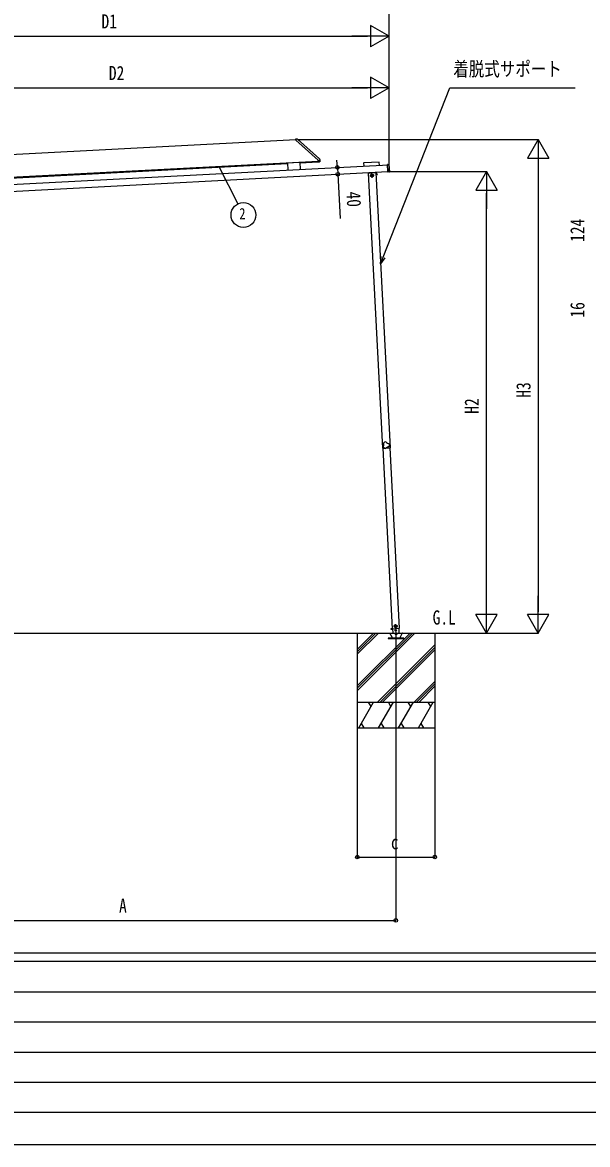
# Model space of a CAD drawing. Units: millimetres, scale not verified. Extents: x -10512 to 10512, y -7425 to 7425.
# Drawn here: x -7119 to -3839, y -7425 to -908 of the extents above; entities that cross this region are included whole.
import ezdxf
from ezdxf.enums import TextEntityAlignment as Align

# ---------------------------------------------------------------- set-up
doc = ezdxf.new("R2010")
doc.units = ezdxf.units.MM
doc.header["$LTSCALE"] = 30
for name, color, linetype in [('0-2_USER1', 3, 'Continuous'), ('0-4_YKK_12', 2, 'Continuous'), ('0-5_YKK_A1', 4, 'Continuous'), ('0-6_YKK_D', 6, 'Continuous'), ('0-7_YKK_ZWAK', 7, 'Continuous')]:
    doc.layers.add(name, color=color, linetype=linetype)
doc.styles.add('ＭＳ ゴシック', font='')
doc.styles.get('ＭＳ ゴシック').set_extended_font_data('MS Gothic')

msp = doc.modelspace()

# ---------------------------------------------------------------- linework, layer by layer
at = {"layer": '0-4_YKK_12'}
msp.add_line((-4950.68, -5041.72), (-4950.68, -4445.53), dxfattribs=at)
at = {"layer": '0-5_YKK_A1'}
for p, q in [((-8100.02, -1722.46), (-5532.24, -1587.89)), ((-5532.43, -1584.4), (-5524.83, -1584.46)), ((-5532.4, -1584.86), (-5532.43, -1584.4)), ((-5532.4, -1584.86), (-5532.11, -1590.49)), ((-5531.94, -1590.83), (-5402.46, -1707.42)), ((-5522.18, -1585.49), (-5394.33, -1700.62)), ((-8105.64, -1896.99), (-4993.36, -1733.88)), ((-8103.3, -1854.81), (-5402, -1713.24)), ((-7529.56, -1829.75), (-5580, -1727.58)), ((-5509.23, -1721.36), (-5580.13, -1725.08)), ((-5580.13, -1725.08), (-5578.06, -1764.53)), ((-5509.23, -1721.36), (-5507.16, -1760.81)), ((-5509.09, -1723.86), (-5401.74, -1718.23)), ((-5402.29, -1707.77), (-5402.21, -1709.38)), ((-5402.16, -1710.31), (-5402.21, -1709.38)), ((-5402.16, -1710.31), (-5394.52, -1710.38)), ((-5402.13, -1710.81), (-5402.16, -1710.31)), ((-5402.13, -1710.81), (-5401.74, -1718.23)), ((-5401.74, -1718.23), (-5394.13, -1717.84)), ((-5394.52, -1710.38), (-5393.11, -1710.39)), ((-5393.01, -1703.38), (-5392.69, -1709.46)), ((-5392.69, -1709.46), (-5392.62, -1710.87)), ((-5139.53, -1725.02), (-5138.66, -1741.5)), ((-5049.7, -1719.31), (-5138.58, -1723.97)), ((-5047.79, -1736.74), (-5048.65, -1720.26)), ((-5005.21, -1734.5), (-5000.05, -1734.23)), ((-4998.92, -1732.8), (-5000.12, -1732.86)), ((-5000.1, -1733.21), (-5000.12, -1732.86)), ((-5000.12, -1732.86), (-5000.12, -1732.86)), ((-5000.08, -1733.71), (-5000.1, -1733.21)), ((-4997.93, -1774.73), (-5000.08, -1733.71)), ((-4998.92, -1732.8), (-4998.92, -1732.8)), ((-4998.33, -1732.65), (-4992.44, -1732.35)), ((-4991.91, -1732.82), (-4989.71, -1774.76)), ((-8103.55, -1936.94), (-4997.96, -1774.18)), ((-5113, -1782.21), (-5029.26, -3380.02)), ((-5111.5, -1782.13), (-5111.61, -1780.14)), ((-5077.7, -1796.38), (-5102.68, -1797.69)), ((-5089.54, -1809.53), (-5090.85, -1784.55)), ((-5070.56, -1779.99), (-5070.66, -1777.99)), ((-5070.58, -1779.49), (-5067.91, -1779.35)), ((-5057.87, -1792.28), (-5065.23, -1778.44)), ((-5062.42, -1789.04), (-5060.22, -1787.87)), ((-4997.9, -1775.23), (-4997.93, -1774.73)), ((-4997.9, -1775.23), (-4997.88, -1775.58)), ((-4997.88, -1775.58), (-4996.68, -1775.52)), ((-4997.88, -1775.58), (-4997.88, -1775.58)), ((-4996.68, -1775.52), (-4996.68, -1775.52)), ((-4990.19, -1775.29), (-4996.08, -1775.6)), ((-5029.26, -3380.02), (-5018.42, -3379.45)), ((-5007.33, -3378.87), (-4985.32, -3377.72)), ((-4986.82, -3377.79), (-4931.86, -4426.55)), ((-4971.39, -4428.92), (-4981.27, -4429.44)), ((-4971.4, -4428.62), (-4970.07, -4454)), ((-4960.6, -4415.04), (-4945.42, -4414.25)), ((-4952.35, -4427.13), (-4953.66, -4402.16)), ((-4931.82, -4454), (-4933.25, -4426.62)), ((-9581.69, -4455), (-4531.48, -4455)), ((-5175.68, -4455), (-5175.68, -5005)), ((-5175.68, -4760.96), (-4869.71, -4455)), ((-5175.68, -4775.1), (-4855.57, -4455)), ((-5175.68, -4789.24), (-4841.43, -4455)), ((-5175.68, -4577.11), (-5053.56, -4455)), ((-5175.68, -4562.97), (-5067.7, -4455)), ((-5175.68, -4548.83), (-5081.85, -4455)), ((-4990.67, -4454), (-4910.68, -4454)), ((-4990.67, -4455), (-4990.67, -4454)), ((-4990.67, -4455), (-4910.68, -4455)), ((-4971.98, -4481), (-4986.7, -4455.5)), ((-4957.26, -4438.5), (-4947.08, -4437.96)), ((-4956.67, -4460), (-4944.67, -4460)), ((-4951.9, -4443.32), (-4952.44, -4433.14)), ((-4950.67, -4489), (-4950.67, -4451)), ((-4914.64, -4455.5), (-4929.36, -4481)), ((-4910.68, -4454), (-4910.68, -4455)), ((-4725.68, -4455), (-4725.68, -5005)), ((-5057.59, -4855), (-4725.68, -4523.09)), ((-5043.44, -4855), (-4725.68, -4537.24)), ((-5029.3, -4855), (-4725.68, -4551.38)), ((-4845.45, -4855), (-4725.68, -4735.22)), ((-4831.31, -4855), (-4725.68, -4749.37)), ((-4817.17, -4855), (-4725.68, -4763.51)), ((-5175.68, -4855), (-4725.68, -4855)), ((-5167.43, -5005), (-5080.83, -4855)), ((-5095.83, -4880.98), (-5110.83, -4855)), ((-5051.96, -5005), (-4965.36, -4855)), ((-4980.36, -4880.98), (-4995.36, -4855)), ((-4936.49, -5005), (-4849.89, -4855)), ((-4864.89, -4880.98), (-4879.89, -4855)), ((-4821.02, -5005), (-4734.42, -4855)), ((-4749.42, -4880.98), (-4764.42, -4855)), ((-5175.68, -5005), (-4725.68, -5005)), ((-5152.43, -4979.02), (-5137.43, -5005)), ((-5036.96, -4979.02), (-5021.96, -5005)), ((-4921.49, -4979.02), (-4906.49, -5005)), ((-4806.02, -4979.02), (-4791.02, -5005))]:
    msp.add_line(p, q, dxfattribs=at)
for points in [[(-5392.62, -1710.87), (-5392.26, -1717.74), (-5394.13, -1717.84)], [(-5113, -1782.21), (-5069.06, -1779.91), (-4985.32, -3377.72)], [(-5057.87, -1792.28), (-5060.08, -1793.46), (-5067.44, -1779.61)], [(-5027.76, -3379.94), (-4972.8, -4428.7), (-4931.86, -4426.55)], [(-4981.27, -4429.44), (-4981.17, -4431.44), (-4971.28, -4430.92)]]:
    msp.add_lwpolyline(points, dxfattribs=at)
for points in [[(-5090.58, -1789.54), (-5083.9, -1792.95), (-5083.5, -1800.44), (-5089.8, -1804.53), (-5096.49, -1801.13), (-5096.88, -1793.63)], [(-4953.4, -4407.15), (-4959.7, -4411.24), (-4959.3, -4418.73), (-4952.61, -4422.14), (-4946.32, -4418.05), (-4946.71, -4410.56)], [(-4905.92, -4486), (-4905.92, -4484), (-4995.92, -4484), (-4995.92, -4486)]]:
    msp.add_lwpolyline(points, close=True, dxfattribs=at)
for centre, radius in [((-5090.19, -1797.04), 8.5), ((-5090.19, -1797.04), 7.7), ((-5090.19, -1797.04), 6.5), ((-4953.01, -4414.65), 8.5), ((-4953.01, -4414.65), 7.7), ((-4953.01, -4414.65), 6.5), ((-4952.17, -4438.23), 4), ((-4950.67, -4460), 4.25), ((-4950.67, -4460), 4)]:
    msp.add_circle(centre, radius, dxfattribs=at)
for centre, radius, start, end in [((-5531.61, -1590.46), 0.5, 183, 228), ((-5524.86, -1588.46), 4, 48, 89.5), ((-5402.79, -1707.8), 0.5, 3, 48), ((-5397, -1703.59), 4, 3, 48), ((-5393.11, -1710.89), 0.5, 3, 89.5), ((-4998.88, -1729.93), 2.86, 272.73957, 279.49104), ((-5067.88, -1779.85), 0.5, 28, 93), ((-5067.88, -1779.85), 3, 28, 44.81032), ((-4996.37, -1779.79), 4.28, 87.31821, 94.21342), ((-5072.15, -3360.27), 50, 343.96382, 11.35568), ((-5008.13, -3362.89), 19.5, 215.03988, 260.27961), ((-5008.13, -3362.89), 19.5, 95.03988, 140.27961), ((-4978.38, -3419.64), 50, 103.96382, 131.35568), ((-4973.85, -3308.75), 50, 223.96382, 251.35568), ((-5008.13, -3362.89), 19.5, 335.03988, 20.27961), ((-4987.57, -4456), 1, 30, 90), ((-4966.78, -4478), 6, 210, 270), ((-4934.56, -4478), 6, 270, 330), ((-4913.77, -4456), 1, 90, 150)]:
    msp.add_arc(centre, radius, start, end, dxfattribs=at)
for centre, major_axis, ratio, start_param, end_param in [((-5138.53, -1724.97), (0.746, -0.672), 0.99628, 2.358058, 3.9251274), ((-5049.65, -1720.31), (-0.672, -0.746), 0.99628, 2.358058, 3.9251274), ((-4998.92, -1732.76), (0.599, 0.031), 0.061163, 4.712389, 5.0226887), ((-4998.31, -1732.95), (0.016, -0.3), 0.998135, 3.1415927, 3.9550709), ((-4992.41, -1732.85), (0.336, 0.373), 0.99628, 5.4996506, 7.06672), ((-4996.09, -1775.3), (0.016, -0.3), 0.998135, 5.4698366, 6.2831853), ((-4990.21, -1774.79), (0.373, -0.336), 0.99628, 5.4996506, 7.06672)]:
    msp.add_ellipse(centre, major_axis=major_axis, ratio=ratio, start_param=start_param, end_param=end_param, dxfattribs=at)
at = {"layer": '0-6_YKK_D'}
for p, q in [((-4991.3, -1772.36), (-4991.3, -686.47)), ((-4991.3, -987.47), (-5099.55, -924.97)), ((-5099.55, -924.97), (-5099.55, -1049.97)), ((-8072.3, -987.47), (-5116.3, -987.47)), ((-4991.3, -987.47), (-5207.8, -987.47)), ((-4991.3, -987.47), (-5099.55, -1049.97)), ((-4991.3, -1772.36), (-4991.3, -986.47)), ((-4991.3, -1287.47), (-5099.55, -1224.97)), ((-5099.55, -1224.97), (-5099.55, -1349.97)), ((-7987.3, -1287.47), (-5116.3, -1287.47)), ((-4991.3, -1287.47), (-5207.8, -1287.47)), ((-4991.3, -1287.47), (-5099.55, -1349.97)), ((-4991.3, -1772.36), (-4991.3, -1286.47)), ((-5523.25, -1587.47), (-4124.68, -1587.47)), ((-4125.68, -1587.47), (-4188.18, -1695.72)), ((-4125.68, -1587.47), (-4063.18, -1695.72)), ((-4125.68, -1587.47), (-4125.68, -1803.97)), ((-5978.92, -1743.48), (-5869.04, -1961.76)), ((-5291.34, -1749.5), (-5293.56, -1707.06)), ((-5291.34, -1749.5), (-5289.24, -1789.44)), ((-4188.18, -1695.72), (-4063.18, -1695.72)), ((-4125.68, -1712.47), (-4125.68, -4330)), ((-5289.24, -1789.44), (-5275.79, -2046.09)), ((-4990.77, -1773.85), (-4424.68, -1773.85)), ((-4425.68, -1773.85), (-4488.18, -1882.11)), ((-4425.68, -1773.85), (-4363.18, -1882.11)), ((-4425.68, -1773.85), (-4425.68, -1990.36)), ((-4488.18, -1882.11), (-4363.18, -1882.11)), ((-4425.68, -4330), (-4425.68, -1898.85)), ((-4425.68, -4455), (-4425.68, -4238.49)), ((-4125.68, -4455), (-4125.68, -4238.49)), ((-4425.68, -4455), (-4488.18, -4346.75)), ((-4363.18, -4346.75), (-4488.18, -4346.75)), ((-4425.68, -4455), (-4363.18, -4346.75)), ((-4125.68, -4455), (-4188.18, -4346.75)), ((-4063.18, -4346.75), (-4188.18, -4346.75)), ((-4125.68, -4455), (-4063.18, -4346.75)), ((-4530.48, -4455), (-4424.68, -4455)), ((-4529.48, -4455), (-4124.68, -4455)), ((-5175.68, -5006), (-5175.68, -5756)), ((-4952.32, -5011.28), (-4952.32, -6124.55)), ((-4725.68, -5006), (-4725.68, -5756)), ((-5175.68, -5755), (-4725.68, -5755)), ((-8104.6, -6123.55), (-4952.32, -6123.55))]:
    msp.add_line(p, q, dxfattribs=at)
for points in [[(-5041.26, -2310.43), (-5025.68, -2270.89), (-4638.18, -1287.47), (-3910.38, -1287.47)], [(-5015.08, -2275.06), (-5041.26, -2310.43), (-5036.27, -2266.71)]]:
    msp.add_lwpolyline(points, dxfattribs=at)
for centre, radius in [((-5291.34, -1749.5), 10.62), ((-5289.24, -1789.44), 10.62), ((-5836.66, -2026.08), 72), ((-5175.68, -5755), 10.62), ((-4725.68, -5755), 10.62), ((-4952.32, -6123.55), 10.62)]:
    msp.add_circle(centre, radius, dxfattribs=at)
at = {"layer": '0-7_YKK_ZWAK'}
for p, q in [((9737.55, -6312.5), (-9762.45, -6312.5)), ((-3262.45, -6362.5), (-9762.45, -6362.5)), ((-9656.2, -6537.5), (-3387.45, -6537.5)), ((-9656.2, -6712.5), (-3387.45, -6712.5)), ((-9656.2, -6887.5), (-3387.45, -6887.5)), ((-9656.2, -7062.5), (-3387.45, -7062.5)), ((-9762.45, -7237.5), (-3262.45, -7237.5))]:
    msp.add_line(p, q, dxfattribs=at)
msp.add_lwpolyline([(-10512.5, -7425), (10512.5, -7425), (10512.5, 7425), (-10512.5, 7425)], close=True, dxfattribs=at)

# ---------------------------------------------------------------- texts
at = {"layer": '0-2_USER1', "style": 'ＭＳ ゴシック', "width": 0.8}
msp.add_text('G.L', height=82.48, dxfattribs=at).set_placement((-4738.54, -4429.69), align=Align.BOTTOM_LEFT)
at = {"layer": '0-6_YKK_D', "style": 'ＭＳ ゴシック', "width": 0.8}
for s, height, p in [('D1', 82.48, (-6660.3, -967.47)), ('D2', 82.48, (-6617.8, -1267.47)), ('着脱式サポート', 82.48, (-4618.65, -1243.75)), ('2', 65.98, (-5860.66, -2071.08)), ('c', 82.48, (-4980.68, -5735)), ('A', 82.48, (-6558.46, -6103.55))]:
    msp.add_text(s, height=height, dxfattribs=at).set_placement(p, align=Align.BOTTOM_LEFT)
for s, rotation, p in [('40', 273, (-5263.78, -1893.25)), ('124', 90, (-3832.42, -2182.5)), ('16', 90, (-3832.42, -2622)), ('H3', 90, (-4145.68, -3087.23)), ('H2', 90, (-4445.68, -3180.43))]:
    msp.add_text(s, height=82.48, rotation=rotation, dxfattribs=at).set_placement(p, align=Align.BOTTOM_LEFT)

doc.saveas('drawing.dxf')
